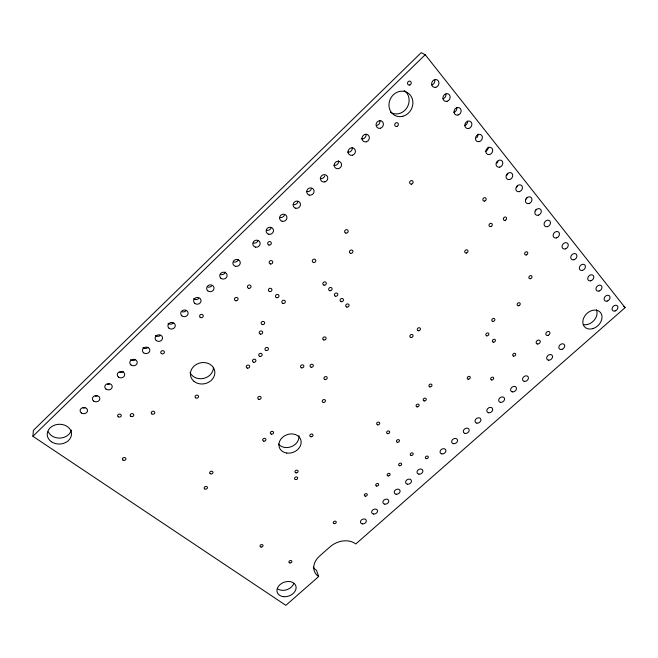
<?xml version="1.0" encoding="UTF-8"?>
<svg xmlns="http://www.w3.org/2000/svg" width="658" height="658" viewBox="0 0 658 658"><rect width="100%" height="100%" fill="white"/><g stroke="black" fill="none" stroke-linecap="round" stroke-linejoin="round"><path stroke-width="0.99" d="M32.9 436.287L33.394 430.348L421.235 52.656L425.241 54.729L625.1 307.64L355.781 543.977A18.514 13.876 -23.2 0 0 330.439 546.494L319.426 556.199A18.49 13.802 -22.5 0 0 318.645 576.572L285.852 605.344L32.9 436.287L425.241 54.729M623.628 306.472L625.1 307.64M318.645 576.572L316.523 570.371A18.325 13.744 -22.4 0 1 313.29 567.073M298.929 435.645A11.285 9.278 -21.3 0 1 291.584 446.568A11.285 9.278 -21.3 0 1 278.548 444.043M213.447 367.394A12.181 10.569 -13 0 1 203.544 378.424A12.181 10.569 -13 0 1 190.022 372.486M293.781 583.605A9.771 7.254 -19.8 0 1 277.783 588.935M71.368 429.978A12.008 9.812 -2.2 0 1 60.511 438.055A12.008 9.812 -2.2 0 1 48.273 431.763M404.193 90.491A12.872 11.581 -63.3 0 1 406.94 107.731A12.872 11.581 -63.3 0 1 390.474 112.23M596.436 309.844A10.602 8.167 -44 0 1 593.96 320.479A10.602 8.167 -44 0 1 583.325 324.583M352.26 147.499A3.841 3.561 -55.5 0 1 347.498 152.097M173.251 323.078A3.677 3.282 -7.8 0 1 168.061 323.341M185.934 310.815A3.677 3.315 -9.2 0 1 182.414 311.843M198.691 298.477A3.677 3.339 -10.8 0 1 193.51 298.707M211.522 286.065A3.685 3.372 -12.7 0 1 207.994 287.085M225.381 272.017A3.685 3.397 -15.1 0 1 220.899 274.6M238.385 259.449A3.685 3.422 -18 0 1 233.886 262.032M258.035 240.45A3.693 3.463 -23.5 0 1 253.511 243.049M271.228 227.684A3.709 3.487 -28 0 1 266.696 230.292M284.503 214.837A3.718 3.504 -33 0 1 279.954 217.461M297.868 201.916A3.734 3.52 -38.3 0 1 293.295 204.548M311.308 188.92A3.759 3.537 -43.4 0 1 306.727 191.552M324.83 175.842A3.783 3.545 -48 0 1 320.232 178.483M338.549 160.758A3.808 3.553 -52.1 0 1 333.828 165.331M148.116 347.391A3.685 3.224 -5.8 0 1 142.918 347.687M379.921 120.727A3.907 3.561 -60.6 0 1 376.985 125.39M366.045 134.158A3.874 3.561 -58.3 0 1 361.258 138.789M160.642 335.276A3.685 3.249 -6.7 0 1 155.453 335.547M498.007 161.465A3.726 3.158 -54.7 0 1 496.922 163.061M488.22 147.047A3.767 3.216 -55.9 0 1 485.25 151.463M477.979 134.207A3.816 3.282 -57.4 0 1 476.639 137.744M467.517 121.105A3.858 3.339 -58.9 0 1 464.515 125.653M456.849 107.731A3.907 3.405 -60.7 0 1 453.831 112.353M445.951 94.086A3.956 3.463 -62.6 0 1 442.924 98.774M434.831 80.144A4.006 3.529 -64.7 0 1 431.788 84.907M84.964 407.837A3.693 3.076 -2.9 0 1 83.056 407.976M97.129 396.075A3.685 3.101 -3.3 0 1 95.221 396.206M109.36 384.239A3.685 3.134 -3.8 0 1 107.46 384.362M123.268 371.416A3.685 3.158 -4.4 0 1 119.772 372.453M135.655 359.441A3.685 3.191 -5 0 1 130.465 359.753M507.844 173.778A3.685 3.101 -53.5 0 1 506.767 175.349M517.501 185.852A3.652 3.043 -52.4 0 1 516.423 187.398M526.968 197.688A3.611 2.986 -51.4 0 1 525.898 199.218M536.245 209.302A3.57 2.936 -50.6 0 1 535.184 210.815M411.176 455.484A1.571 1.234 -29.6 0 0 413.183 453.707A1.571 1.234 -29.6 0 0 410.765 453.337A1.571 1.234 -29.6 0 0 411.176 455.484M323.901 339.989A1.735 1.505 -27.9 0 0 326.08 337.973A1.735 1.505 -27.9 0 0 323.3 337.431A1.735 1.505 -27.9 0 0 323.901 339.989M384.84 504.143A3.076 2.361 -26.6 0 0 388.755 500.705A3.076 2.361 -26.6 0 0 383.959 500.088A3.076 2.361 -26.6 0 0 384.84 504.143M397.407 442.299A1.587 1.267 -29.2 0 0 399.439 440.49A1.587 1.267 -29.2 0 0 396.971 440.103A1.587 1.267 -29.2 0 0 397.407 442.299M286.682 453.041A11.392 9.335 -21.4 0 0 300.895 440.194A11.392 9.335 -21.4 0 0 282.479 437.397A11.392 9.335 -21.4 0 0 286.682 453.041M194.011 381.369A12.313 10.643 -13.2 0 0 214.45 375.34A12.313 10.643 -13.2 0 0 199.415 363.117A12.313 10.643 -13.2 0 0 194.011 381.369M283.68 596.691A9.854 7.287 -19.8 0 0 295.886 586.031A9.854 7.287 -19.8 0 0 280.02 584.608A9.854 7.287 -19.8 0 0 283.68 596.691M51.431 441.757A12.14 9.878 -2.5 0 0 71.278 435.843A12.14 9.878 -2.5 0 0 55.379 424.879A12.14 9.878 -2.5 0 0 51.431 441.757M402.828 116.277A13.012 11.688 -62.7 0 0 410.222 95.048A13.012 11.688 -62.7 0 0 389.742 100.427A13.012 11.688 -62.7 0 0 402.828 116.277M592.899 328.605A10.709 8.217 -43.9 0 0 600.491 312.534A10.709 8.217 -43.9 0 0 583.893 317.567A10.709 8.217 -43.9 0 0 592.899 328.605M466.571 253.009A1.777 1.505 -45.2 0 0 467.665 250.237A1.777 1.505 -45.2 0 0 464.844 251.06A1.777 1.505 -45.2 0 0 466.571 253.009M526.342 254.917A1.752 1.431 -46.8 0 0 527.486 252.203A1.752 1.431 -46.8 0 0 524.747 253.009A1.752 1.431 -46.8 0 0 526.342 254.917M411.653 184.108A1.884 1.67 -51.1 0 0 412.739 181.082A1.884 1.67 -51.1 0 0 409.728 181.929A1.884 1.67 -51.1 0 0 411.653 184.108M271.474 434.148A1.678 1.39 -20 0 0 273.539 432.24A1.678 1.39 -20 0 0 270.808 431.829A1.678 1.39 -20 0 0 271.474 434.148M296.051 472.872A1.62 1.3 -21.4 0 0 298.074 471.046A1.62 1.3 -21.4 0 0 295.45 470.692A1.62 1.3 -21.4 0 0 296.051 472.872M301.685 367.863A1.719 1.481 -24.3 0 0 303.832 365.873A1.719 1.481 -24.3 0 0 301.051 365.371A1.719 1.481 -24.3 0 0 301.685 367.863M429.871 386.904A1.637 1.324 -33.7 0 0 431.969 385.029A1.637 1.324 -33.7 0 0 429.477 384.568A1.637 1.324 -33.7 0 0 429.871 386.904M486.739 335.843A1.67 1.349 -39.6 0 0 488.886 333.919A1.67 1.349 -39.6 0 0 486.426 333.4A1.67 1.349 -39.6 0 0 486.739 335.843M490.835 226.582A1.801 1.513 -48.4 0 0 491.97 223.753A1.801 1.513 -48.4 0 0 489.133 224.575A1.801 1.513 -48.4 0 0 490.835 226.582M263.85 441.156A1.678 1.382 -19.3 0 0 265.914 439.264A1.678 1.382 -19.3 0 0 263.175 438.861A1.678 1.382 -19.3 0 0 263.85 441.156M295.639 479.583A1.612 1.291 -21.3 0 0 297.646 477.766A1.612 1.291 -21.3 0 0 295.039 477.42A1.612 1.291 -21.3 0 0 295.639 479.583M334.28 523.645A1.546 1.193 -23.2 0 0 336.222 521.926A1.546 1.193 -23.2 0 0 333.762 521.638A1.546 1.193 -23.2 0 0 334.28 523.645M289.939 562.944A1.538 1.16 -20.2 0 0 291.848 561.258A1.538 1.16 -20.2 0 0 289.364 561.019A1.538 1.16 -20.2 0 0 289.939 562.944M426.302 458.659A1.563 1.217 -30.3 0 0 428.309 456.891A1.563 1.217 -30.3 0 0 425.923 456.537A1.563 1.217 -30.3 0 0 426.302 458.659M417.049 406.866A1.62 1.308 -31.9 0 0 419.121 405.007A1.62 1.308 -31.9 0 0 416.637 404.58A1.62 1.308 -31.9 0 0 417.049 406.866M468.167 379.173A1.629 1.3 -36.1 0 0 470.264 377.305A1.629 1.3 -36.1 0 0 467.83 376.845A1.629 1.3 -36.1 0 0 468.167 379.173M491.567 379.962A1.612 1.275 -37.2 0 0 493.656 378.111A1.612 1.275 -37.2 0 0 491.271 377.651A1.612 1.275 -37.2 0 0 491.567 379.962M513.577 356.118A1.629 1.291 -39.5 0 0 515.691 354.243A1.629 1.291 -39.5 0 0 513.314 353.757A1.629 1.291 -39.5 0 0 513.577 356.118M311.16 367.246A1.719 1.472 -25.3 0 0 313.307 365.264A1.719 1.472 -25.3 0 0 310.551 364.762A1.719 1.472 -25.3 0 0 311.16 367.246M122.972 460.074A1.777 1.439 -8 0 0 125.892 459.177A1.777 1.439 -8 0 0 123.63 457.598A1.777 1.439 -8 0 0 122.972 460.074M365.289 496.157A1.555 1.209 -25.6 0 0 367.254 494.413A1.555 1.209 -25.6 0 0 364.812 494.1A1.555 1.209 -25.6 0 0 365.289 496.157M376.672 486.065A1.563 1.217 -26.6 0 0 378.654 484.313A1.563 1.217 -26.6 0 0 376.212 483.984A1.563 1.217 -26.6 0 0 376.672 486.065M388.113 475.923A1.563 1.226 -27.5 0 0 390.104 474.163A1.563 1.226 -27.5 0 0 387.669 473.826A1.563 1.226 -27.5 0 0 388.113 475.923M399.612 465.732A1.563 1.226 -28.5 0 0 401.619 463.964A1.563 1.226 -28.5 0 0 399.184 463.61A1.563 1.226 -28.5 0 0 399.612 465.732M387.628 433.663A1.604 1.291 -28.9 0 0 389.676 431.829A1.604 1.291 -28.9 0 0 387.175 431.434A1.604 1.291 -28.9 0 0 387.628 433.663M377.676 424.871A1.62 1.316 -28.6 0 0 379.732 423.02A1.62 1.316 -28.6 0 0 377.199 422.617A1.62 1.316 -28.6 0 0 377.676 424.871M130.81 416.267A1.81 1.513 -7.3 0 0 133.796 415.363A1.81 1.513 -7.3 0 0 131.493 413.676A1.81 1.513 -7.3 0 0 130.81 416.267M530.554 278.671A1.719 1.39 -45.1 0 0 531.689 276.023A1.719 1.39 -45.1 0 0 528.991 276.829A1.719 1.39 -45.1 0 0 530.554 278.671M518.833 305.69A1.694 1.365 -42.8 0 0 519.943 303.108A1.694 1.365 -42.8 0 0 517.27 303.914A1.694 1.365 -42.8 0 0 518.833 305.69M410.872 337.464A1.694 1.423 -35.4 0 0 413.035 335.498A1.694 1.423 -35.4 0 0 410.436 334.963A1.694 1.423 -35.4 0 0 410.872 337.464M418.249 330.735A1.703 1.431 -36.3 0 0 420.421 328.753A1.703 1.431 -36.3 0 0 417.822 328.219A1.703 1.431 -36.3 0 0 418.249 330.735M323.341 402.433A1.67 1.398 -25.2 0 0 325.439 400.516A1.67 1.398 -25.2 0 0 322.757 400.064A1.67 1.398 -25.2 0 0 323.341 402.433M345.812 233.08A1.842 1.67 -40.1 0 0 348.123 230.884A1.842 1.67 -40.1 0 0 345.22 230.185A1.842 1.67 -40.1 0 0 345.812 233.08M261.086 547.045A1.579 1.209 -18.5 0 0 263.011 545.317A1.579 1.209 -18.5 0 0 260.445 545.054A1.579 1.209 -18.5 0 0 261.086 547.045M350.615 253.33A1.818 1.629 -37.9 0 0 352.902 251.175A1.818 1.629 -37.9 0 0 350.04 250.509A1.818 1.629 -37.9 0 0 350.615 253.33M324.049 285.153A1.793 1.604 -31.6 0 0 326.294 283.039A1.793 1.604 -31.6 0 0 323.423 282.414A1.793 1.604 -31.6 0 0 324.049 285.153M259.959 356.397A1.76 1.538 -20 0 0 262.123 354.366A1.76 1.538 -20 0 0 259.244 353.839A1.76 1.538 -20 0 0 259.959 356.397M268.974 245.023A1.859 1.735 -26.6 0 0 271.285 242.802A1.859 1.735 -26.6 0 0 268.234 242.103A1.859 1.735 -26.6 0 0 268.974 245.023M329.831 290.713A1.785 1.587 -31.8 0 0 332.068 288.607A1.785 1.587 -31.8 0 0 329.222 287.998A1.785 1.587 -31.8 0 0 329.831 290.713M266.219 350.517A1.76 1.538 -20.9 0 0 268.39 348.469A1.76 1.538 -20.9 0 0 265.511 347.942A1.76 1.538 -20.9 0 0 266.219 350.517M235.778 300.739A1.826 1.661 -17.6 0 0 238.015 298.592A1.826 1.661 -17.6 0 0 234.988 297.975A1.826 1.661 -17.6 0 0 235.778 300.739M424.163 400.928A1.62 1.308 -32.6 0 0 426.236 399.069A1.62 1.308 -32.6 0 0 423.76 398.633A1.62 1.308 -32.6 0 0 424.163 400.928M505.122 220.298A1.801 1.505 -49.2 0 0 506.273 217.461A1.801 1.505 -49.2 0 0 503.452 218.283A1.801 1.505 -49.2 0 0 505.122 220.298M484.707 201.052A1.834 1.555 -50.7 0 0 485.851 198.14A1.834 1.555 -50.7 0 0 482.972 198.971A1.834 1.555 -50.7 0 0 484.707 201.052M493.286 342.168A1.653 1.332 -39.5 0 0 495.425 340.26A1.653 1.332 -39.5 0 0 492.99 339.75A1.653 1.332 -39.5 0 0 493.286 342.168M492.678 321.375A1.678 1.365 -40.8 0 0 494.849 319.426A1.678 1.365 -40.8 0 0 492.381 318.891A1.678 1.365 -40.8 0 0 492.678 321.375M325.068 379.518A1.694 1.439 -26.2 0 0 327.19 377.56A1.694 1.439 -26.2 0 0 324.484 377.075A1.694 1.439 -26.2 0 0 325.068 379.518M310.921 436.789A1.645 1.349 -23.2 0 0 312.986 434.913A1.645 1.349 -23.2 0 0 310.337 434.51A1.645 1.349 -23.2 0 0 310.921 436.789M335.555 296.223A1.777 1.571 -32 0 0 337.793 294.134A1.777 1.571 -32 0 0 334.963 293.526A1.777 1.571 -32 0 0 335.555 296.223M253.717 362.27A1.76 1.53 -19.2 0 0 255.88 360.239A1.76 1.53 -19.2 0 0 252.993 359.72A1.76 1.53 -19.2 0 0 253.717 362.27M200.155 317.279A1.842 1.653 -12.1 0 0 203.215 316.391A1.842 1.653 -12.1 0 0 200.953 314.466A1.842 1.653 -12.1 0 0 200.155 317.279M396.84 126.435A1.974 1.777 -59.7 0 0 397.95 123.219A1.974 1.777 -59.7 0 0 394.825 124.066A1.974 1.777 -59.7 0 0 396.84 126.435M210.165 473.661A1.686 1.365 -15 0 0 212.953 472.789A1.686 1.365 -15 0 0 210.905 471.293A1.686 1.365 -15 0 0 210.165 473.661M262.386 324.6A1.785 1.587 -21.1 0 0 264.59 322.51A1.785 1.587 -21.1 0 0 261.662 321.935A1.785 1.587 -21.1 0 0 262.386 324.6M276.714 297.72A1.801 1.629 -24.2 0 0 278.959 295.59A1.801 1.629 -24.2 0 0 276.015 294.981A1.801 1.629 -24.2 0 0 276.714 297.72M151.784 413.898A1.793 1.505 -9.1 0 0 154.745 413.002A1.793 1.505 -9.1 0 0 152.483 411.316A1.793 1.505 -9.1 0 0 151.784 413.898M283.072 303.461A1.793 1.612 -24.9 0 0 285.301 301.348A1.793 1.612 -24.9 0 0 282.381 300.747A1.793 1.612 -24.9 0 0 283.072 303.461M204.646 488.869A1.678 1.341 -14.7 0 0 207.41 488.006A1.678 1.341 -14.7 0 0 205.37 486.533A1.678 1.341 -14.7 0 0 204.646 488.869M341.231 301.677A1.768 1.555 -32.2 0 0 343.451 299.596A1.768 1.555 -32.2 0 0 340.655 299.003A1.768 1.555 -32.2 0 0 341.231 301.677M247.49 368.118A1.76 1.522 -18.4 0 0 249.645 366.095A1.76 1.522 -18.4 0 0 246.758 365.585A1.76 1.522 -18.4 0 0 247.49 368.118M161.309 353.486A1.842 1.612 -8.1 0 0 164.36 352.589A1.842 1.612 -8.1 0 0 162.049 350.747A1.842 1.612 -8.1 0 0 161.309 353.486M409.687 85.022A2.032 1.818 -65.4 0 0 410.831 81.691A2.032 1.818 -65.4 0 0 407.656 82.53A2.032 1.818 -65.4 0 0 409.687 85.022M248.74 288.319A1.834 1.67 -20.1 0 0 250.994 286.156A1.834 1.67 -20.1 0 0 247.976 285.523A1.834 1.67 -20.1 0 0 248.74 288.319M270.446 263.973A1.842 1.694 -25.3 0 0 272.725 261.785A1.842 1.694 -25.3 0 0 269.714 261.119A1.842 1.694 -25.3 0 0 270.446 263.973M260.461 334.108A1.777 1.571 -20.6 0 0 262.657 332.035A1.777 1.571 -20.6 0 0 259.737 331.476A1.777 1.571 -20.6 0 0 260.461 334.108M346.848 307.072A1.76 1.546 -32.4 0 0 349.061 305.016A1.76 1.546 -32.4 0 0 346.281 304.424A1.76 1.546 -32.4 0 0 346.848 307.072M195.582 397.81A1.768 1.505 -12.9 0 0 198.519 396.922A1.768 1.505 -12.9 0 0 196.339 395.219A1.768 1.505 -12.9 0 0 195.582 397.81M258.981 399.348A1.719 1.456 -19.3 0 0 261.103 397.383A1.719 1.456 -19.3 0 0 258.281 396.922A1.719 1.456 -19.3 0 0 258.981 399.348M118.234 416.777A1.826 1.522 -6.2 0 0 121.237 415.872A1.826 1.522 -6.2 0 0 118.901 414.178A1.826 1.522 -6.2 0 0 118.234 416.777M269.648 291.576A1.818 1.645 -23.4 0 0 271.902 289.438A1.818 1.645 -23.4 0 0 268.933 288.813A1.818 1.645 -23.4 0 0 269.648 291.576M313.496 262.476A1.818 1.653 -32.5 0 0 315.774 260.321A1.818 1.653 -32.5 0 0 312.854 259.655A1.818 1.653 -32.5 0 0 313.496 262.476M537.315 343.994A2.262 1.777 -41.1 0 0 540.243 341.403A2.262 1.777 -41.1 0 0 537.01 340.712A2.262 1.777 -41.1 0 0 537.315 343.994M548.032 335.366A2.27 1.777 -41.9 0 0 549.562 331.953A2.27 1.777 -41.9 0 0 546 333.055A2.27 1.777 -41.9 0 0 548.032 335.366M548.344 360.14A3.232 2.509 -40.6 0 0 552.547 356.439A3.232 2.509 -40.6 0 0 547.941 355.484A3.232 2.509 -40.6 0 0 548.344 360.14M561.981 349.357A3.249 2.509 -41.5 0 0 564.21 344.496A3.249 2.509 -41.5 0 0 559.119 346.075A3.249 2.509 -41.5 0 0 561.981 349.357M488.59 412.763A3.158 2.468 -35.5 0 0 492.694 409.161A3.158 2.468 -35.5 0 0 488.014 408.33A3.158 2.468 -35.5 0 0 488.59 412.763M476.828 423.127A3.15 2.459 -34.4 0 0 480.908 419.541A3.15 2.459 -34.4 0 0 476.211 418.743A3.15 2.459 -34.4 0 0 476.828 423.127M418.899 474.147A3.101 2.402 -29.4 0 0 422.872 470.659A3.101 2.402 -29.4 0 0 418.118 469.968A3.101 2.402 -29.4 0 0 418.899 474.147M407.483 484.198A3.093 2.393 -28.5 0 0 411.439 480.727A3.093 2.393 -28.5 0 0 406.677 480.06A3.093 2.393 -28.5 0 0 407.483 484.198M396.132 494.199A3.084 2.377 -27.5 0 0 400.064 490.736A3.084 2.377 -27.5 0 0 395.285 490.103A3.084 2.377 -27.5 0 0 396.132 494.199M373.596 514.046A3.068 2.352 -25.8 0 0 377.495 510.624A3.068 2.352 -25.8 0 0 372.691 510.024A3.068 2.352 -25.8 0 0 373.596 514.046M362.418 523.891A3.06 2.336 -24.9 0 0 366.292 520.486A3.06 2.336 -24.9 0 0 361.481 519.919A3.06 2.336 -24.9 0 0 362.418 523.891M352.433 155.239A3.882 3.586 -54.9 0 0 354.522 148.897A3.882 3.586 -54.9 0 0 348.255 150.608A3.882 3.586 -54.9 0 0 352.433 155.239M169.024 328.219A3.718 3.306 -8.2 0 0 175.192 326.426A3.718 3.306 -8.2 0 0 170.545 322.601A3.718 3.306 -8.2 0 0 169.024 328.219M181.847 315.824A3.718 3.339 -9.5 0 0 188.032 314.031A3.718 3.339 -9.5 0 0 183.409 310.148A3.718 3.339 -9.5 0 0 181.847 315.824M194.752 303.346A3.718 3.364 -11.1 0 0 200.937 301.561A3.718 3.364 -11.1 0 0 196.355 297.622A3.718 3.364 -11.1 0 0 194.752 303.346M207.731 290.795A3.718 3.397 -13.1 0 0 213.924 289.018A3.718 3.397 -13.1 0 0 209.376 285.021A3.718 3.397 -13.1 0 0 207.731 290.795M220.792 278.169A3.726 3.43 -15.4 0 0 226.994 276.393A3.726 3.43 -15.4 0 0 222.478 272.346A3.726 3.43 -15.4 0 0 220.792 278.169M235.58 266.309A3.726 3.455 -18.3 0 0 240.162 261.9A3.726 3.455 -18.3 0 0 233.985 260.543A3.726 3.455 -18.3 0 0 235.58 266.309M255.436 247.128A3.734 3.496 -23.7 0 0 260.058 242.679A3.734 3.496 -23.7 0 0 253.906 241.264A3.734 3.496 -23.7 0 0 255.436 247.128M268.768 234.24A3.751 3.512 -28 0 0 273.415 229.765A3.751 3.512 -28 0 0 267.28 228.318A3.751 3.512 -28 0 0 268.768 234.24M282.183 221.277A3.759 3.537 -32.9 0 0 286.863 216.77A3.759 3.537 -32.9 0 0 280.744 215.289A3.759 3.537 -32.9 0 0 282.183 221.277M295.689 208.232A3.775 3.553 -37.9 0 0 300.393 203.7A3.775 3.553 -37.9 0 0 294.291 202.179A3.775 3.553 -37.9 0 0 295.689 208.232M309.268 195.105A3.8 3.57 -42.9 0 0 314.006 190.549A3.8 3.57 -42.9 0 0 307.919 188.986A3.8 3.57 -42.9 0 0 309.268 195.105M324.846 181.879A3.825 3.578 -47.5 0 0 326.845 175.653A3.825 3.578 -47.5 0 0 320.586 177.38A3.825 3.578 -47.5 0 0 324.846 181.879M465.124 433.433A3.134 2.443 -33.4 0 0 469.179 429.871A3.134 2.443 -33.4 0 0 464.474 429.09A3.134 2.443 -33.4 0 0 465.124 433.433M453.477 443.689A3.125 2.435 -32.4 0 0 457.516 440.144A3.125 2.435 -32.4 0 0 452.794 439.388A3.125 2.435 -32.4 0 0 453.477 443.689M338.599 168.604A3.849 3.586 -51.5 0 0 340.638 162.32A3.849 3.586 -51.5 0 0 334.379 164.039A3.849 3.586 -51.5 0 0 338.599 168.604M512.311 391.872A3.183 2.484 -37.5 0 0 516.448 388.236A3.183 2.484 -37.5 0 0 511.801 387.356A3.183 2.484 -37.5 0 0 512.311 391.872M524.253 381.352A3.2 2.492 -38.6 0 0 528.415 377.692A3.2 2.492 -38.6 0 0 523.784 376.787A3.2 2.492 -38.6 0 0 524.253 381.352M500.417 402.342A3.175 2.476 -36.5 0 0 504.538 398.723A3.175 2.476 -36.5 0 0 499.874 397.876A3.175 2.476 -36.5 0 0 500.417 402.342M143.6 352.795A3.718 3.249 -6.1 0 0 149.761 350.994A3.718 3.249 -6.1 0 0 145.048 347.276A3.718 3.249 -6.1 0 0 143.6 352.795M380.373 128.252A3.948 3.594 -60 0 0 382.553 121.796A3.948 3.594 -60 0 0 376.269 123.498A3.948 3.594 -60 0 0 380.373 128.252M366.366 141.783A3.915 3.594 -57.7 0 0 368.496 135.392A3.915 3.594 -57.7 0 0 362.213 137.094A3.915 3.594 -57.7 0 0 366.366 141.783M156.275 340.548A3.718 3.274 -7.1 0 0 162.436 338.747A3.718 3.274 -7.1 0 0 157.756 334.971A3.718 3.274 -7.1 0 0 156.275 340.548M441.888 453.897A3.117 2.426 -31.4 0 0 445.902 450.368A3.117 2.426 -31.4 0 0 441.173 449.636A3.117 2.426 -31.4 0 0 441.888 453.897M499.792 167.107A3.767 3.183 -54.4 0 0 502.161 161.111A3.767 3.183 -54.4 0 0 496.321 162.748A3.767 3.183 -54.4 0 0 499.792 167.107M489.667 154.482A3.808 3.241 -55.6 0 0 492.036 148.387A3.808 3.241 -55.6 0 0 486.122 150.032A3.808 3.241 -55.6 0 0 489.667 154.482M479.337 141.593A3.858 3.306 -57 0 0 481.705 135.4A3.858 3.306 -57 0 0 475.726 137.053A3.858 3.306 -57 0 0 479.337 141.593M468.792 128.442A3.907 3.372 -58.6 0 0 471.161 122.149A3.907 3.372 -58.6 0 0 465.107 123.811A3.907 3.372 -58.6 0 0 468.792 128.442M458.034 115.018A3.948 3.43 -60.3 0 0 460.394 108.628A3.948 3.43 -60.3 0 0 454.267 110.289A3.948 3.43 -60.3 0 0 458.034 115.018M447.045 101.316A4.006 3.496 -62.2 0 0 449.398 94.818A4.006 3.496 -62.2 0 0 443.196 96.479A4.006 3.496 -62.2 0 0 447.045 101.316M435.826 87.317A4.055 3.561 -64.3 0 0 438.17 80.712A4.055 3.561 -64.3 0 0 431.895 82.382A4.055 3.561 -64.3 0 0 435.826 87.317M81.362 412.977A3.734 3.101 -3.2 0 0 87.473 411.151A3.734 3.101 -3.2 0 0 82.62 407.689A3.734 3.101 -3.2 0 0 81.362 412.977M93.658 401.084A3.726 3.125 -3.6 0 0 99.786 399.258A3.726 3.125 -3.6 0 0 94.958 395.746A3.726 3.125 -3.6 0 0 93.658 401.084M106.037 389.117A3.726 3.158 -4.1 0 0 112.164 387.299A3.726 3.158 -4.1 0 0 107.369 383.737A3.726 3.158 -4.1 0 0 106.037 389.117M118.481 377.083A3.726 3.183 -4.7 0 0 124.625 375.266A3.726 3.183 -4.7 0 0 119.855 371.655A3.726 3.183 -4.7 0 0 118.481 377.083M131.008 364.976A3.726 3.216 -5.3 0 0 137.152 363.167A3.726 3.216 -5.3 0 0 132.414 359.498A3.726 3.216 -5.3 0 0 131.008 364.976M574.039 259.729A3.471 2.747 -47.5 0 0 576.416 254.399A3.471 2.747 -47.5 0 0 571.062 255.987A3.471 2.747 -47.5 0 0 574.039 259.729M565.362 248.905A3.504 2.796 -48.1 0 0 567.739 243.501A3.504 2.796 -48.1 0 0 562.335 245.097A3.504 2.796 -48.1 0 0 565.362 248.905M547.522 226.648A3.57 2.903 -49.5 0 0 549.899 221.08A3.57 2.903 -49.5 0 0 544.372 222.692A3.57 2.903 -49.5 0 0 547.522 226.648M509.711 179.486A3.726 3.125 -53.2 0 0 512.089 173.58A3.726 3.125 -53.2 0 0 506.315 175.209A3.726 3.125 -53.2 0 0 509.711 179.486M556.528 237.883A3.537 2.846 -48.8 0 0 558.905 232.397A3.537 2.846 -48.8 0 0 553.436 234.001A3.537 2.846 -48.8 0 0 556.528 237.883M519.442 191.626A3.685 3.068 -52.2 0 0 521.819 185.803A3.685 3.068 -52.2 0 0 516.111 187.431A3.685 3.068 -52.2 0 0 519.442 191.626M528.983 203.528A3.652 3.01 -51.2 0 0 531.36 197.795A3.652 3.01 -51.2 0 0 525.709 199.415A3.652 3.01 -51.2 0 0 528.983 203.528M538.343 215.199A3.611 2.953 -50.3 0 0 540.72 209.548A3.611 2.953 -50.3 0 0 535.135 211.169A3.611 2.953 -50.3 0 0 538.343 215.199M615.115 310.963A3.306 2.509 -45 0 0 617.475 305.986A3.306 2.509 -45 0 0 612.392 307.549A3.306 2.509 -45 0 0 615.115 310.963M607.186 301.084A3.339 2.558 -45.4 0 0 609.563 296.042A3.339 2.558 -45.4 0 0 604.422 297.605A3.339 2.558 -45.4 0 0 607.186 301.084M599.125 291.025A3.372 2.599 -45.9 0 0 601.494 285.909A3.372 2.599 -45.9 0 0 596.312 287.48A3.372 2.599 -45.9 0 0 599.125 291.025M590.917 280.777A3.405 2.648 -46.4 0 0 593.286 275.595A3.405 2.648 -46.4 0 0 588.046 277.174A3.405 2.648 -46.4 0 0 590.917 280.777M582.552 270.348A3.438 2.698 -46.9 0 0 584.929 265.092A3.438 2.698 -46.9 0 0 579.632 266.679A3.438 2.698 -46.9 0 0 582.552 270.348"/></g></svg>
